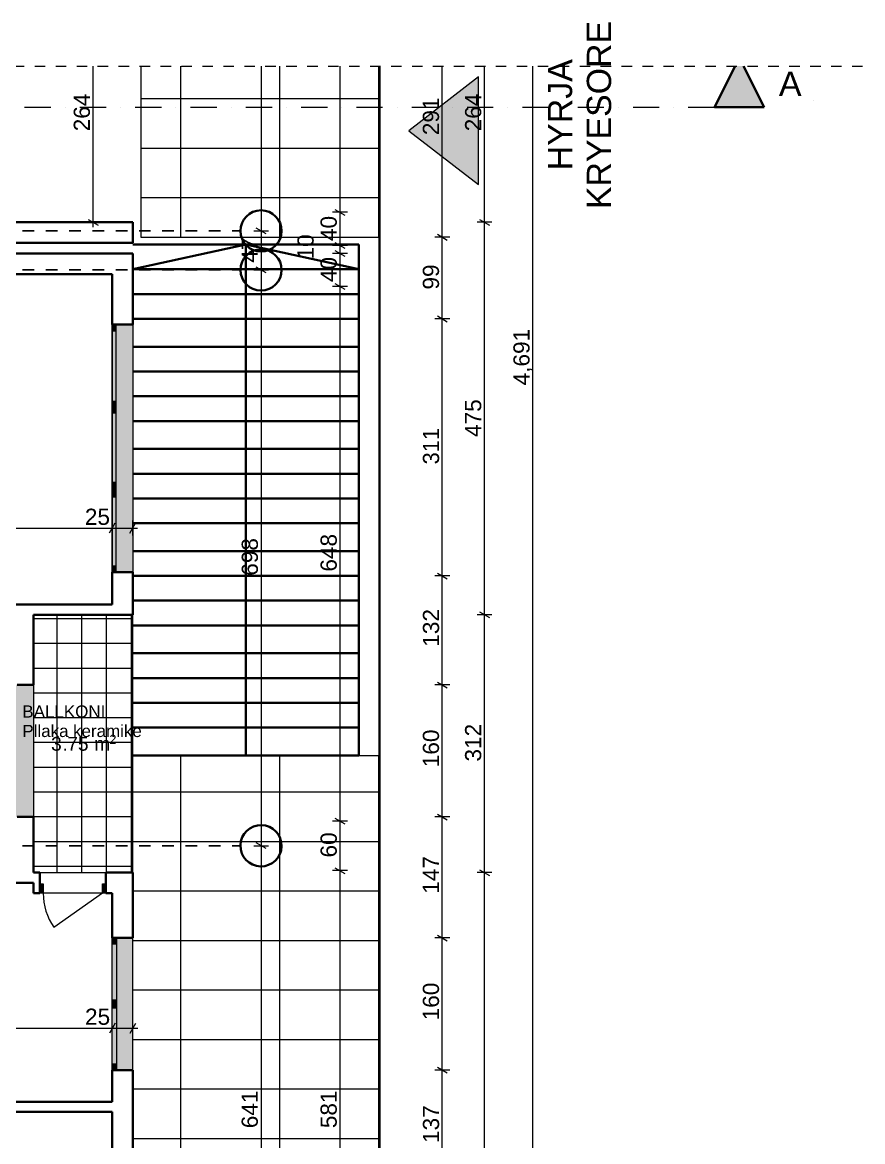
# Model space of a CAD drawing. Header units: centimetres. Extents: x -1402 to 3082, y -180 to 3169.
# Drawn here: x 2063 to 3082, y 1812 to 3169 of the extents above; entities that cross this region are included whole.
import ezdxf

# ---------------------------------------------------------------- set-up
doc = ezdxf.new("R2010")
doc.units = ezdxf.units.CM
for name, color, linetype, true_color in [('PDF_Annotation - Text', 7, 'Continuous', 0xa80f02), ('PDF_Geometry', 7, 'Continuous', 0x999999), ('PDF_Marker - Section', 7, 'Continuous', 0x80c2ff), ('PDF_Solid Fills', 7, 'Continuous', 0xcae6ff), ('PDF_Structural - Shear', 7, 'Continuous', 0xdf0000), ('PDF_Text', 7, 'Continuous', 0xa80f02)]:
    doc.layers.add(name, color=color, linetype=linetype, true_color=true_color)
for name, color, linetype in [('PDF_Dimensioning - General', 7, 'Continuous'), ('PDF_Drawing & Figure', 7, 'Continuous'), ('PDF_Structural - Bearing', 7, 'Continuous')]:
    doc.layers.add(name, color=color, linetype=linetype)
doc.styles.add('PDF Arial', font='arial.ttf')

msp = doc.modelspace()

# ---------------------------------------------------------------- linework, layer by layer
at = {"layer": 'PDF_Dimensioning - General', "color": 253, "lineweight": 13, "true_color": 0x999999}
for points in [[(2148.7, 2926.5), (2148.7, 3115.8)], [(2352.4, 3115.8), (2352.4, 2916)], [(2448.1, 2938.6), (2448.1, 3115.8)], [(2572.1, 2908.5), (2572.1, 3115.8)], [(2623.2, 2926.5), (2623.2, 3115.8)], [(2681.7, 415.8), (2681.7, 3115.8)], [(2457.1, 2938.6), (2439, 2938.6)], [(2448.1, 2898.5), (2448.1, 2938.6)], [(2157.7, 2926.5), (2139.7, 2926.5)], [(2148.7, 2920.6), (2148.7, 2926.5)], [(2632.2, 2926.5), (2614.2, 2926.5)], [(2623.2, 2450.8), (2623.2, 2926.5)], [(2343.4, 2916), (2361.4, 2916)], [(2352.4, 2916), (2352.4, 2868.7)], [(2581.1, 2908.5), (2563.1, 2908.5)], [(2572.1, 2809.4), (2572.1, 2908.5)], [(2457.1, 2898.5), (2439, 2898.5)], [(2448.1, 2888.7), (2448.1, 2898.5)], [(2457.1, 2888.7), (2439, 2888.7)], [(2448.1, 2848.7), (2448.1, 2888.7)], [(2343.4, 2868.7), (2361.4, 2868.7)], [(2352.4, 2868.7), (2352.4, 2170.7)], [(2457.1, 2848.7), (2439, 2848.7)], [(2448.1, 2200.7), (2448.1, 2848.7)], [(2581.1, 2809.4), (2563.1, 2809.4)], [(2572.1, 2497.9), (2572.1, 2809.4)], [(2581.1, 2497.9), (2563.1, 2497.9)], [(2572.1, 2365.8), (2572.1, 2497.9)], [(2632.2, 2450.8), (2614.2, 2450.8)], [(2623.2, 2138.2), (2623.2, 2450.8)], [(2581.1, 2365.8), (2563.1, 2365.8)], [(2572.1, 2205.7), (2572.1, 2365.8)], [(2457.1, 2200.7), (2439, 2200.7)], [(2448.1, 2140.7), (2448.1, 2200.7)], [(2581.1, 2205.7), (2563.1, 2205.7)], [(2572.1, 2058.9), (2572.1, 2205.7)], [(2343.4, 2170.7), (2361.4, 2170.7)], [(2352.4, 2170.7), (2352.4, 1529.4)], [(2457.1, 2140.7), (2439, 2140.7)], [(2448.1, 1559.4), (2448.1, 2140.7)], [(2632.2, 2138.2), (2614.2, 2138.2)], [(2623.2, 891.1), (2623.2, 2138.2)], [(2581.1, 2058.9), (2563.1, 2058.9)], [(2572.1, 1898.8), (2572.1, 2058.9)], [(2581.1, 1898.8), (2563.1, 1898.8)], [(2572.1, 1761.6), (2572.1, 1898.8)]]:
    msp.add_lwpolyline(points, dxfattribs=at)
at = {"layer": 'PDF_Dimensioning - General', "lineweight": 13}
for points in [[(2442, 2942), (2454.1, 2935.1)], [(2142.7, 2930), (2154.7, 2923)], [(2358.4, 2912.5), (2346.4, 2919.4)], [(2617.2, 2930), (2629.2, 2923)], [(2566.1, 2911.9), (2578.1, 2905)], [(2442, 2902), (2454.1, 2895.1)], [(2442, 2892.2), (2454.1, 2885.3)], [(2358.4, 2865.3), (2346.4, 2872.2)], [(2442, 2852.2), (2454.1, 2845.3)], [(2566.1, 2812.9), (2578.1, 2806)], [(2171.7, 2546.8), (2171.7, 2564.8)], [(2196.7, 2546.8), (2196.7, 2564.8)], [(1371.5, 2555.8), (2171.7, 2555.8)], [(2175.1, 2561.8), (2168.2, 2549.8)], [(2171.7, 2555.8), (2196.7, 2555.8)], [(2193.2, 2549.8), (2200.2, 2561.8)], [(2196.7, 2555.8), (2202.6, 2555.8)], [(2566.1, 2501.3), (2578.1, 2494.4)], [(2617.2, 2454.3), (2629.2, 2447.4)], [(2566.1, 2369.2), (2578.1, 2362.3)], [(2442, 2204.2), (2454.1, 2197.2)], [(2566.1, 2209.2), (2578.1, 2202.2)], [(2358.4, 2167.2), (2346.4, 2174.2)], [(2442, 2144.1), (2454.1, 2137.2)], [(2617.2, 2141.6), (2629.2, 2134.7)], [(2566.1, 2062.4), (2578.1, 2055.5)], [(2175.4, 1955.7), (2168.5, 1943.7)], [(2171.9, 1940.7), (2171.9, 1958.7)], [(2193.5, 1943.7), (2200.4, 1955.7)], [(2196.9, 1940.7), (2196.9, 1958.7)], [(1711.3, 1949.7), (2171.9, 1949.7)], [(2171.9, 1949.7), (2196.9, 1949.7)], [(2196.9, 1949.7), (2202.8, 1949.7)], [(2566.1, 1902.3), (2578.1, 1895.4)]]:
    msp.add_lwpolyline(points, dxfattribs=at)
at = {"layer": 'PDF_Drawing & Figure', "lineweight": 35}
for points in [[(2495.8, 415.8), (2495.8, 3115.8)], [(3021.8, 3074.3), (3021.8, 3074.3)], [(2470.8, 2899.5), (2196.7, 2899.5)], [(2333.8, 2899.5), (2196.7, 2869.5)], [(2333.8, 2280.2), (2333.8, 2899.5)], [(2333.8, 2899.5), (2470.8, 2869.5)], [(2470.8, 2899.5), (2470.8, 2280.2)], [(2470.8, 2869.5), (2196.7, 2869.5)], [(2470.8, 2839.5), (2196.7, 2839.5)], [(2470.8, 2809.4), (2196.7, 2809.4)], [(2470.8, 2775.6), (2196.7, 2775.6)], [(2470.8, 2745.6), (2196.7, 2745.6)], [(2470.8, 2715.6), (2196.7, 2715.6)], [(2470.8, 2685.6), (2196.7, 2685.6)], [(2470.8, 2651.8), (2196.7, 2651.8)], [(2470.8, 2621.7), (2196.7, 2621.7)], [(2470.8, 2591.7), (2196.7, 2591.7)], [(2470.8, 2561.7), (2196.7, 2561.7)], [(2470.8, 2527.9), (2196.7, 2527.9)], [(2470.8, 2497.9), (2196.7, 2497.9)], [(2470.8, 2467.9), (2196.7, 2467.9)], [(2470.8, 2437.8), (2196.7, 2437.8)], [(2470.8, 2404), (2196.7, 2404)], [(2470.8, 2374), (2196.7, 2374)], [(2470.8, 2344), (2196.7, 2344)], [(2470.8, 2314), (2196.7, 2314)], [(2470.8, 2280.2), (2196.7, 2280.2)]]:
    msp.add_lwpolyline(points, dxfattribs=at)
at = {"layer": 'PDF_Geometry', "color": 251, "lineweight": 18, "true_color": 0x6a6a6a}
for points in [[(2052.6, 3115.8), (2065.3, 3115.8)], [(2078, 3115.8), (2090.7, 3115.8)], [(2103.4, 3115.8), (2116.1, 3115.8)], [(2128.8, 3115.8), (2141.5, 3115.8)], [(2154.2, 3115.8), (2166.9, 3115.8)], [(2179.6, 3115.8), (2192.3, 3115.8)], [(2205, 3115.8), (2217.7, 3115.8)], [(2230.4, 3115.8), (2243.2, 3115.8)], [(2255.9, 3115.8), (2268.6, 3115.8)], [(2281.3, 3115.8), (2294, 3115.8)], [(2306.7, 3115.8), (2319.4, 3115.8)], [(2332.1, 3115.8), (2344.8, 3115.8)], [(2357.5, 3115.8), (2370.2, 3115.8)], [(2382.9, 3115.8), (2395.6, 3115.8)], [(2408.3, 3115.8), (2421, 3115.8)], [(2433.7, 3115.8), (2446.4, 3115.8)], [(2459.2, 3115.8), (2471.9, 3115.8)], [(2484.6, 3115.8), (2497.3, 3115.8)], [(2510, 3115.8), (2522.7, 3115.8)], [(2535.4, 3115.8), (2548.1, 3115.8)], [(2560.8, 3115.8), (2573.5, 3115.8)], [(2586.2, 3115.8), (2598.9, 3115.8)], [(2611.6, 3115.8), (2624.3, 3115.8)], [(2637, 3115.8), (2649.7, 3115.8)], [(2662.5, 3115.8), (2675.2, 3115.8)], [(2687.9, 3115.8), (2700.6, 3115.8)], [(2713.3, 3115.8), (2726, 3115.8)], [(2738.7, 3115.8), (2751.4, 3115.8)], [(2764.1, 3115.8), (2776.8, 3115.8)], [(2789.5, 3115.8), (2802.2, 3115.8)], [(2814.9, 3115.8), (2827.6, 3115.8)], [(2840.3, 3115.8), (2853, 3115.8)], [(2865.7, 3115.8), (2878.5, 3115.8)], [(2891.2, 3115.8), (2903.9, 3115.8)], [(2916.6, 3115.8), (2929.3, 3115.8)], [(2942, 3115.8), (2954.7, 3115.8)], [(2967.4, 3115.8), (2980.1, 3115.8)], [(2992.8, 3115.8), (3005.5, 3115.8)], [(3018.2, 3115.8), (3030.9, 3115.8)], [(3043.6, 3115.8), (3056.3, 3115.8)], [(3069, 3115.8), (3081.8, 3115.8)]]:
    msp.add_lwpolyline(points, dxfattribs=at)
at = {"layer": 'PDF_Geometry', "color": 7, "lineweight": 13}
for points in [[(2206.7, 3115.8), (2206.7, 2908.5)], [(2495.8, 2908.5), (2495.8, 3115.8)], [(2616, 3102.6), (2531.6, 3037.4)], [(2616, 2972.2), (2616, 3102.6)], [(2531.6, 3037.4), (2616, 2972.2)], [(2206.7, 2908.5), (2495.8, 2908.5)], [(2171.7, 2863.7), (1594, 2863.7)], [(2171.7, 2463.3), (2171.7, 2863.7)], [(1594, 2463.3), (2171.7, 2463.3)], [(2076.5, 2450.8), (2076.5, 2138.2)], [(2196.7, 2450.8), (2076.5, 2450.8)], [(2196.7, 2138.2), (2196.7, 2450.8)], [(2196.7, 415.8), (2196.7, 2280.2)], [(2196.7, 2280.2), (2495.8, 2280.2)], [(2495.8, 2280.2), (2495.8, 415.8)], [(2076.5, 2138.2), (2196.7, 2138.2)], [(2076.5, 2125.7), (2051.5, 2125.7)], [(2076.5, 2113.2), (2076.5, 2125.7)], [(2171.9, 2113.2), (2076.5, 2113.2)], [(2171.9, 1860.5), (2171.9, 2113.2)], [(1711.3, 1860.5), (2171.9, 1860.5)], [(2171.9, 1848), (1561.6, 1848)], [(2171.9, 1541.9), (2171.9, 1848)]]:
    msp.add_lwpolyline(points, dxfattribs=at)
at = {"layer": 'PDF_Geometry', "color": 254, "lineweight": 13, "true_color": 0xcccccc}
for points in [[(2255.1, 2908.5), (2255.1, 3115.8)], [(2375.2, 2908.5), (2375.2, 3115.8)], [(2495.2, 2908.5), (2495.2, 3115.8)], [(2206.7, 3076.4), (2495.8, 3076.4)], [(2206.7, 3016.4), (2495.8, 3016.4)], [(2206.7, 2956.4), (2495.8, 2956.4)], [(2255.1, 415.8), (2255.1, 2280.2)], [(2375.2, 415.8), (2375.2, 2280.2)], [(2495.2, 415.8), (2495.2, 2280.2)], [(2196.7, 2236), (2495.8, 2236)], [(2196.7, 2176), (2495.8, 2176)], [(2196.7, 2116), (2495.8, 2116)], [(2196.7, 2055.9), (2495.8, 2055.9)], [(2196.7, 1995.9), (2495.8, 1995.9)], [(2196.7, 1935.9), (2495.8, 1935.9)], [(2196.7, 1875.9), (2495.8, 1875.9)], [(2196.7, 1815.8), (2495.8, 1815.8)]]:
    msp.add_lwpolyline(points, dxfattribs=at)
at = {"layer": 'PDF_Geometry', "lineweight": 13}
for points in [[(2076.5, 2446.1), (2196.7, 2446.1)], [(2105, 2138.2), (2105, 2450.8)], [(2135, 2138.2), (2135, 2450.8)], [(2165.1, 2138.2), (2165.1, 2450.8)], [(2195.1, 2138.2), (2195.1, 2450.8)], [(2076.5, 2416.1), (2196.7, 2416.1)], [(2076.5, 2386.1), (2196.7, 2386.1)], [(2076.5, 2356.1), (2196.7, 2356.1)], [(2076.5, 2326.1), (2196.7, 2326.1)], [(2076.5, 2296.1), (2196.7, 2296.1)], [(2076.5, 2266), (2196.7, 2266)], [(2076.5, 2236), (2196.7, 2236)], [(2076.5, 2206), (2196.7, 2206)], [(2076.5, 2176), (2196.7, 2176)], [(2076.5, 2146), (2196.7, 2146)]]:
    msp.add_lwpolyline(points, dxfattribs=at)
at = {"layer": 'PDF_Marker - Section', "color": 161, "lineweight": 35, "true_color": 0x40a5ff}
for points in [[(2902.2, 3065.9), (2927.1, 3115.8)], [(2937.3, 3115.8), (2962.2, 3065.9)], [(2962.2, 3065.9), (2902.2, 3065.9)]]:
    msp.add_lwpolyline(points, dxfattribs=at)
at = {"layer": 'PDF_Marker - Section', "lineweight": 18}
for points in [[(2065.7, 3065.9), (2097.5, 3065.9)], [(2115.1, 3065.9), (2115.1, 3065.9)], [(2132.7, 3065.9), (2164.5, 3065.9)], [(2182.2, 3065.9), (2182.2, 3065.9)], [(2199.8, 3065.9), (2231.6, 3065.9)], [(2249.2, 3065.9), (2249.2, 3065.9)], [(2266.9, 3065.9), (2298.6, 3065.9)], [(2316.3, 3065.9), (2316.3, 3065.9)], [(2333.9, 3065.9), (2365.7, 3065.9)], [(2383.3, 3065.9), (2383.3, 3065.9)], [(2401, 3065.9), (2432.8, 3065.9)], [(2450.4, 3065.9), (2450.4, 3065.9)], [(2468.1, 3065.9), (2499.8, 3065.9)], [(2517.5, 3065.9), (2517.5, 3065.9)], [(2535.1, 3065.9), (2566.9, 3065.9)], [(2584.5, 3065.9), (2584.5, 3065.9)], [(2602.2, 3065.9), (2633.9, 3065.9)], [(2651.6, 3065.9), (2651.6, 3065.9)], [(2669.2, 3065.9), (2701, 3065.9)], [(2718.6, 3065.9), (2718.6, 3065.9)], [(2736.3, 3065.9), (2768.1, 3065.9)], [(2785.7, 3065.9), (2785.7, 3065.9)], [(2803.4, 3065.9), (2835.1, 3065.9)], [(2852.8, 3065.9), (2852.8, 3065.9)], [(2870.4, 3065.9), (2902.2, 3065.9)]]:
    msp.add_lwpolyline(points, dxfattribs=at)
at = {"layer": 'PDF_Marker - Section', "color": 161, "true_color": 0x40a5ff, "transparency": 33554559}
msp.add_solid([(2962.2, 3065.9), (2902.2, 3065.9), (2937.3, 3115.8), (2927.1, 3115.8)], dxfattribs=at)
at = {"layer": 'PDF_Solid Fills', "transparency": 33554559}
msp.add_solid([(2531.6, 3037.4), (2616, 3102.6), (2616, 2972.2)], dxfattribs=at)
at = {"layer": 'PDF_Structural - Bearing', "lineweight": 35}
for points in [[(2196.7, 2926.5), (2046.9, 2926.5)], [(2196.7, 2901.5), (2196.7, 2926.5)], [(2046.9, 2901.5), (2196.7, 2901.5)], [(2196.7, 2888.7), (2046.9, 2888.7)], [(2196.7, 2888.7), (2196.7, 2863.7)], [(2046.9, 2863.7), (2171.7, 2863.7)], [(2171.7, 2863.7), (2171.7, 2802.4)], [(2196.7, 2802.4), (2196.7, 2863.7)], [(2171.7, 2802.4), (2176.7, 2802.4)], [(2171.7, 2802.4), (2176.7, 2802.4)], [(2171.7, 2802.4), (2176.7, 2802.4)], [(2176.7, 2802.4), (2196.7, 2802.4)], [(2176.7, 2802.4), (2196.7, 2802.4)], [(2171.7, 2502.3), (2176.7, 2502.3)], [(2171.7, 2502.3), (2171.7, 2463.3)], [(2171.7, 2502.3), (2176.7, 2502.3)], [(2171.7, 2502.3), (2176.7, 2502.3)], [(2176.7, 2502.3), (2196.7, 2502.3)], [(2176.7, 2502.3), (2196.7, 2502.3)], [(2196.7, 2450.8), (2196.7, 2502.3)], [(2171.7, 2463.3), (1691.7, 2463.3)], [(2076.5, 2365.8), (2076.5, 2450.8)], [(2076.5, 2450.8), (2171.7, 2450.8)], [(2196.7, 2450.8), (2171.7, 2450.8)], [(2056.5, 2365.8), (2076.5, 2365.8)], [(2056.5, 2365.8), (2076.5, 2365.8)], [(2056.5, 2205.7), (2076.5, 2205.7)], [(2056.5, 2205.7), (2076.5, 2205.7)], [(2076.5, 2138.2), (2076.5, 2205.7)], [(2084.2, 2138.2), (2076.5, 2138.2)], [(2084.2, 2138.2), (2080.5, 2138.2)], [(2084.2, 2138.2), (2080.5, 2138.2)], [(2084.2, 2138.2), (2080.5, 2138.2)], [(2084.2, 2124.7), (2084.2, 2138.2)], [(2084.2, 2124.7), (2084.2, 2138.2)], [(2084.2, 2124.7), (2084.2, 2138.2)], [(2164.2, 2138.2), (2167.9, 2138.2)], [(2164.2, 2124.7), (2164.2, 2138.2)], [(2171.9, 2138.2), (2164.2, 2138.2)], [(2164.2, 2124.7), (2164.2, 2138.2)], [(2164.2, 2124.7), (2164.2, 2138.2)], [(2164.2, 2138.2), (2167.9, 2138.2)], [(2164.2, 2138.2), (2167.9, 2138.2)], [(2196.9, 2138.2), (2171.9, 2138.2)], [(2196.9, 2058.9), (2196.9, 2138.2)], [(2051.5, 2125.7), (2076.5, 2125.7)], [(2076.5, 2125.7), (2076.5, 2113.2)], [(2084.2, 2113.2), (2084.2, 2124.7)], [(2084.2, 2113.2), (2084.2, 2124.7)], [(2084.2, 2113.2), (2084.2, 2124.7)], [(2164.2, 2113.2), (2164.2, 2124.7)], [(2164.2, 2113.2), (2164.2, 2124.7)], [(2164.2, 2113.2), (2164.2, 2124.7)], [(2076.5, 2113.2), (2084.2, 2113.2)], [(2084.2, 2113.2), (2080.5, 2113.2)], [(2084.2, 2113.2), (2080.5, 2113.2)], [(2084.2, 2113.2), (2080.5, 2113.2)], [(2164.2, 2113.2), (2167.9, 2113.2)], [(2164.2, 2113.2), (2171.9, 2113.2)], [(2164.2, 2113.2), (2167.9, 2113.2)], [(2164.2, 2113.2), (2167.9, 2113.2)], [(2171.9, 2113.2), (2171.9, 2058.9)], [(2171.9, 2058.9), (2176.9, 2058.9)], [(2171.9, 2058.9), (2176.9, 2058.9)], [(2171.9, 2058.9), (2176.9, 2058.9)], [(2176.9, 2058.9), (2196.9, 2058.9)], [(2176.9, 2058.9), (2196.9, 2058.9)], [(2171.9, 1898.8), (2176.9, 1898.8)], [(2171.9, 1898.8), (2171.9, 1860.5)], [(2171.9, 1898.8), (2176.9, 1898.8)], [(2171.9, 1898.8), (2176.9, 1898.8)], [(2176.9, 1898.8), (2196.9, 1898.8)], [(2176.9, 1898.8), (2196.9, 1898.8)], [(2196.9, 1761.6), (2196.9, 1898.8)], [(2171.9, 1860.5), (1711.3, 1860.5)], [(1681.1, 1848), (2171.9, 1848)], [(2171.9, 1848), (2171.9, 1761.6)]]:
    msp.add_lwpolyline(points, dxfattribs=at)
at = {"layer": 'PDF_Structural - Bearing', "color": 30, "lineweight": 18, "true_color": 0xff6600}
for points in [[(2171.7, 2802.4), (2171.7, 2502.3)], [(2171.7, 2794.9), (2171.7, 2709.2)], [(2176.7, 2709.2), (2176.7, 2794.9)], [(2196.7, 2802.4), (2196.7, 2502.3)], [(2171.7, 2695.6), (2171.7, 2611.1)], [(2176.7, 2611.1), (2176.7, 2695.6)], [(2171.7, 2593.6), (2171.7, 2509.8)], [(2176.7, 2509.8), (2176.7, 2593.6)], [(2076.5, 2365.8), (2076.5, 2205.7)], [(2160.2, 2113.2), (2101.2, 2071.8)], [(2171.9, 1898.8), (2171.9, 2058.9)], [(2171.9, 1983.9), (2171.9, 2051.4)], [(2176.9, 2051.4), (2176.9, 1983.9)], [(2196.9, 1898.8), (2196.9, 2058.9)], [(2171.9, 1906.3), (2171.9, 1973.9)], [(2176.9, 1973.9), (2176.9, 1906.3)]]:
    msp.add_lwpolyline(points, dxfattribs=at)
at = {"layer": 'PDF_Structural - Bearing', "color": 30, "lineweight": 20, "true_color": 0xff6600}
for points in [[(2171.7, 2802.4), (2171.7, 2794.9)], [(2171.7, 2794.9), (2176.7, 2794.9)], [(2176.7, 2794.9), (2176.7, 2802.4)], [(2176.7, 2709.2), (2171.7, 2709.2)], [(2171.7, 2709.2), (2171.7, 2702.4)], [(2171.7, 2702.4), (2171.7, 2695.6)], [(2176.7, 2702.4), (2176.7, 2709.2)], [(2176.7, 2695.6), (2176.7, 2702.4)], [(2171.7, 2695.6), (2176.7, 2695.6)], [(2176.7, 2611.1), (2171.7, 2611.1)], [(2171.7, 2611.1), (2171.7, 2602.3)], [(2176.7, 2602.3), (2176.7, 2611.1)], [(2171.7, 2602.3), (2171.7, 2593.6)], [(2171.7, 2593.6), (2176.7, 2593.6)], [(2176.7, 2593.6), (2176.7, 2602.3)], [(2176.7, 2509.8), (2171.7, 2509.8)], [(2171.7, 2509.8), (2171.7, 2502.3)], [(2176.7, 2502.3), (2176.7, 2509.8)], [(2084.2, 2124.7), (2088.2, 2124.7)], [(2084.2, 2113.2), (2084.2, 2124.7)], [(2088.2, 2124.7), (2088.2, 2113.2)], [(2160.2, 2113.2), (2160.2, 2124.7)], [(2160.2, 2124.7), (2164.2, 2124.7)], [(2164.2, 2124.7), (2164.2, 2113.2)], [(2088.2, 2113.2), (2084.2, 2113.2)], [(2164.2, 2113.2), (2160.2, 2113.2)], [(2171.9, 2051.4), (2171.9, 2058.9)], [(2176.9, 2051.4), (2171.9, 2051.4)], [(2176.9, 2058.9), (2176.9, 2051.4)], [(2171.9, 1978.9), (2171.9, 1983.9)], [(2171.9, 1983.9), (2176.9, 1983.9)], [(2176.9, 1983.9), (2176.9, 1978.9)], [(2171.9, 1973.9), (2171.9, 1978.9)], [(2176.9, 1973.9), (2171.9, 1973.9)], [(2176.9, 1978.9), (2176.9, 1973.9)], [(2171.9, 1898.8), (2171.9, 1906.3)], [(2171.9, 1906.3), (2176.9, 1906.3)], [(2176.9, 1906.3), (2176.9, 1898.8)]]:
    msp.add_lwpolyline(points, dxfattribs=at)
at = {"layer": 'PDF_Structural - Bearing', "color": 30, "lineweight": 18, "true_color": 0xff6600}
msp.add_arc((2160.2, 2113.2), 72, 180.007, 215.0064, dxfattribs=at)
at = {"layer": 'PDF_Structural - Bearing', "color": 7, "true_color": 0xffffff, "transparency": 33554559}
for points in [[(2171.7, 2502.3), (2171.7, 2802.4), (2196.7, 2502.3), (2196.7, 2802.4)], [(2171.7, 2802.4), (2171.7, 2794.9), (2176.7, 2802.4), (2176.7, 2794.9)], [(2171.7, 2794.9), (2171.7, 2709.2), (2176.7, 2794.9), (2176.7, 2709.2)], [(2176.7, 2702.4), (2176.7, 2709.2), (2171.7, 2702.4), (2171.7, 2709.2)], [(2171.7, 2702.4), (2171.7, 2695.6), (2176.7, 2702.4), (2176.7, 2695.6)], [(2171.7, 2695.6), (2171.7, 2611.1), (2176.7, 2695.6), (2176.7, 2611.1)], [(2176.7, 2602.3), (2176.7, 2611.1), (2171.7, 2602.3), (2171.7, 2611.1)], [(2171.7, 2602.3), (2171.7, 2593.6), (2176.7, 2602.3), (2176.7, 2593.6)], [(2171.7, 2593.6), (2171.7, 2509.8), (2176.7, 2593.6), (2176.7, 2509.8)], [(2176.7, 2502.3), (2176.7, 2509.8), (2171.7, 2502.3), (2171.7, 2509.8)], [(2051.5, 2205.7), (2051.5, 2365.8), (2076.5, 2205.7), (2076.5, 2365.8)], [(2084.2, 2124.7), (2084.2, 2113.2), (2088.2, 2124.7), (2088.2, 2113.2)], [(2164.2, 2113.2), (2164.2, 2124.7), (2160.2, 2113.2), (2160.2, 2124.7)], [(2171.9, 2058.9), (2196.9, 2058.9), (2171.9, 1898.8), (2196.9, 1898.8)], [(2176.9, 2058.9), (2171.9, 2058.9), (2176.9, 2051.4), (2171.9, 2051.4)], [(2171.9, 1983.9), (2176.9, 1983.9), (2171.9, 2051.4), (2176.9, 2051.4)], [(2171.9, 1978.9), (2176.9, 1978.9), (2171.9, 1983.9), (2176.9, 1983.9)], [(2176.9, 1978.9), (2171.9, 1978.9), (2176.9, 1973.9), (2171.9, 1973.9)], [(2171.9, 1906.3), (2176.9, 1906.3), (2171.9, 1973.9), (2176.9, 1973.9)], [(2171.9, 1898.8), (2176.9, 1898.8), (2171.9, 1906.3), (2176.9, 1906.3)]]:
    msp.add_solid(points, dxfattribs=at)
at = {"layer": 'PDF_Structural - Shear', "lineweight": 25}
for points in [[(2063.2, 2916), (2077.3, 2916)], [(2091.4, 2916), (2105.6, 2916)], [(2119.7, 2916), (2133.8, 2916)], [(2147.9, 2916), (2162, 2916)], [(2176.1, 2916), (2190.3, 2916)], [(2204.4, 2916), (2218.5, 2916)], [(2232.6, 2916), (2246.7, 2916)], [(2260.8, 2916), (2275, 2916)], [(2289.1, 2916), (2303.2, 2916)], [(2317.3, 2916), (2327.3, 2916)], [(2063.2, 2868.7), (2077.3, 2868.7)], [(2091.4, 2868.7), (2105.6, 2868.7)], [(2119.7, 2868.7), (2133.8, 2868.7)], [(2147.9, 2868.7), (2162, 2868.7)], [(2176.1, 2868.7), (2190.3, 2868.7)], [(2204.4, 2868.7), (2218.5, 2868.7)], [(2232.6, 2868.7), (2246.7, 2868.7)], [(2260.8, 2868.7), (2275, 2868.7)], [(2289.1, 2868.7), (2303.2, 2868.7)], [(2317.3, 2868.7), (2327.3, 2868.7)], [(2063.2, 2170.7), (2077.3, 2170.7)], [(2091.4, 2170.7), (2105.6, 2170.7)], [(2119.7, 2170.7), (2133.8, 2170.7)], [(2147.9, 2170.7), (2162, 2170.7)], [(2176.1, 2170.7), (2190.3, 2170.7)], [(2204.4, 2170.7), (2218.5, 2170.7)], [(2232.6, 2170.7), (2246.7, 2170.7)], [(2260.8, 2170.7), (2275, 2170.7)], [(2289.1, 2170.7), (2303.2, 2170.7)], [(2317.3, 2170.7), (2327.3, 2170.7)]]:
    msp.add_lwpolyline(points, dxfattribs=at)
at = {"layer": 'PDF_Structural - Shear', "color": 7, "lineweight": 35}
for centre in [(2352.3, 2916), (2352.3, 2868.7)]:
    msp.add_circle(centre, 25, dxfattribs=at)
msp.add_ellipse((2352.3, 2170.7), major_axis=(-25, 0.6), ratio=0.999911, dxfattribs=at)

# ---------------------------------------------------------------- texts
at = {"layer": 'PDF_Annotation - Text', "color": 7, "char_height": 29.465, "attachment_point": 7, "rotation": 90, "style": 'PDF Arial'}
for s, insert in [('\\W0.996943;KRYESORE', (2777.2, 2942.5)), ('\\W0.999469;HYRJA', (2730, 2989.4))]:
    msp.add_mtext(s, dxfattribs=dict(at, insert=insert))
at = {"layer": 'PDF_Annotation - Text', "char_height": 14.733, "attachment_point": 7, "style": 'PDF Arial'}
for s, insert in [('\\W0.999899;BALLKONI', (2062.9, 2325.9)), ('\\W0.997925;Pllaka', (2063, 2302.3)), ('\\W0.998508;keramike', (2124.4, 2302.3))]:
    msp.add_mtext(s, dxfattribs=dict(at, insert=insert))
at = {"layer": 'PDF_Dimensioning - General', "char_height": 19.643, "attachment_point": 7, "rotation": 90, "style": 'PDF Arial'}
for s, insert in [('\\W0.997214;264', (2145.1, 3036.8)), ('\\W0.997214;264', (2619.6, 3036.8)), ('\\W0.999351;40', (2444.4, 2903.7)), ('\\W0.999168;47', (2348.4, 2877.5)), ('\\W0.999257;10', (2416.4, 2881.4)), ('\\W0.999351;40', (2444.4, 2853.9)), ('\\W0.998118;4,691', (2681.6, 2728.8)), ('\\W0.998363;475', (2619.6, 2666.2)), ('\\W0.997463;698', (2348.8, 2498)), ('\\W0.997463;648', (2444.4, 2503)), ('\\W0.998317;312', (2619.6, 2272.8)), ('\\W0.998547;60', (2444.4, 2156.5)), ('\\W0.997006;641', (2348.7, 1828.3)), ('\\W0.997267;581', (2444.4, 1828.4))]:
    msp.add_mtext(s, dxfattribs=dict(at, insert=insert))
at = {"layer": 'PDF_Dimensioning - General', "color": 161, "true_color": 0x40a5ff, "char_height": 19.643, "attachment_point": 7, "rotation": 90, "style": 'PDF Arial'}
for s, insert in [('\\W0.997148;291', (2568.4, 3032.1)), ('\\W0.998548;99', (2568.4, 2844.9)), ('\\W0.963834;311', (2568.5, 2633)), ('\\W0.998027;132', (2568.5, 2412)), ('\\W0.998111;160', (2568.4, 2265.9)), ('\\W0.997985;147', (2568.1, 2112.5)), ('\\W0.998111;160', (2568.4, 1959.1)), ('\\W0.997985;137', (2568.5, 1810.4))]:
    msp.add_mtext(s, dxfattribs=dict(at, insert=insert))
at = {"layer": 'PDF_Dimensioning - General', "char_height": 19.643, "attachment_point": 7, "style": 'PDF Arial'}
for insert in [(2138.7, 2559.4), (2138.9, 1953.4)]:
    msp.add_mtext('\\W0.998920;25', dxfattribs=dict(at, insert=insert))
at = {"layer": 'PDF_Marker - Section', "color": 161, "true_color": 0x40a5ff, "insert": (2980.2, 3079.7), "char_height": 29.465, "attachment_point": 7, "style": 'PDF Arial'}
msp.add_mtext('\\W1.003087;A', dxfattribs=at)
at = {"layer": 'PDF_Text', "attachment_point": 7, "style": 'PDF Arial'}
for s, insert, char_height in [('\\W1.001811;3', (2097.7, 2285.7), 16.697), ('\\W0.998734;75', (2117.3, 2285.7), 16.697), ('\\W1.000269;m', (2150, 2286), 16.697), ('\\W1.001521;2', (2168.4, 2294.2), 11.02), ('\\W0.996394;.', (2111.7, 2286), 16.697)]:
    msp.add_mtext(s, dxfattribs=dict(at, insert=insert, char_height=char_height))

doc.saveas('drawing.dxf')
